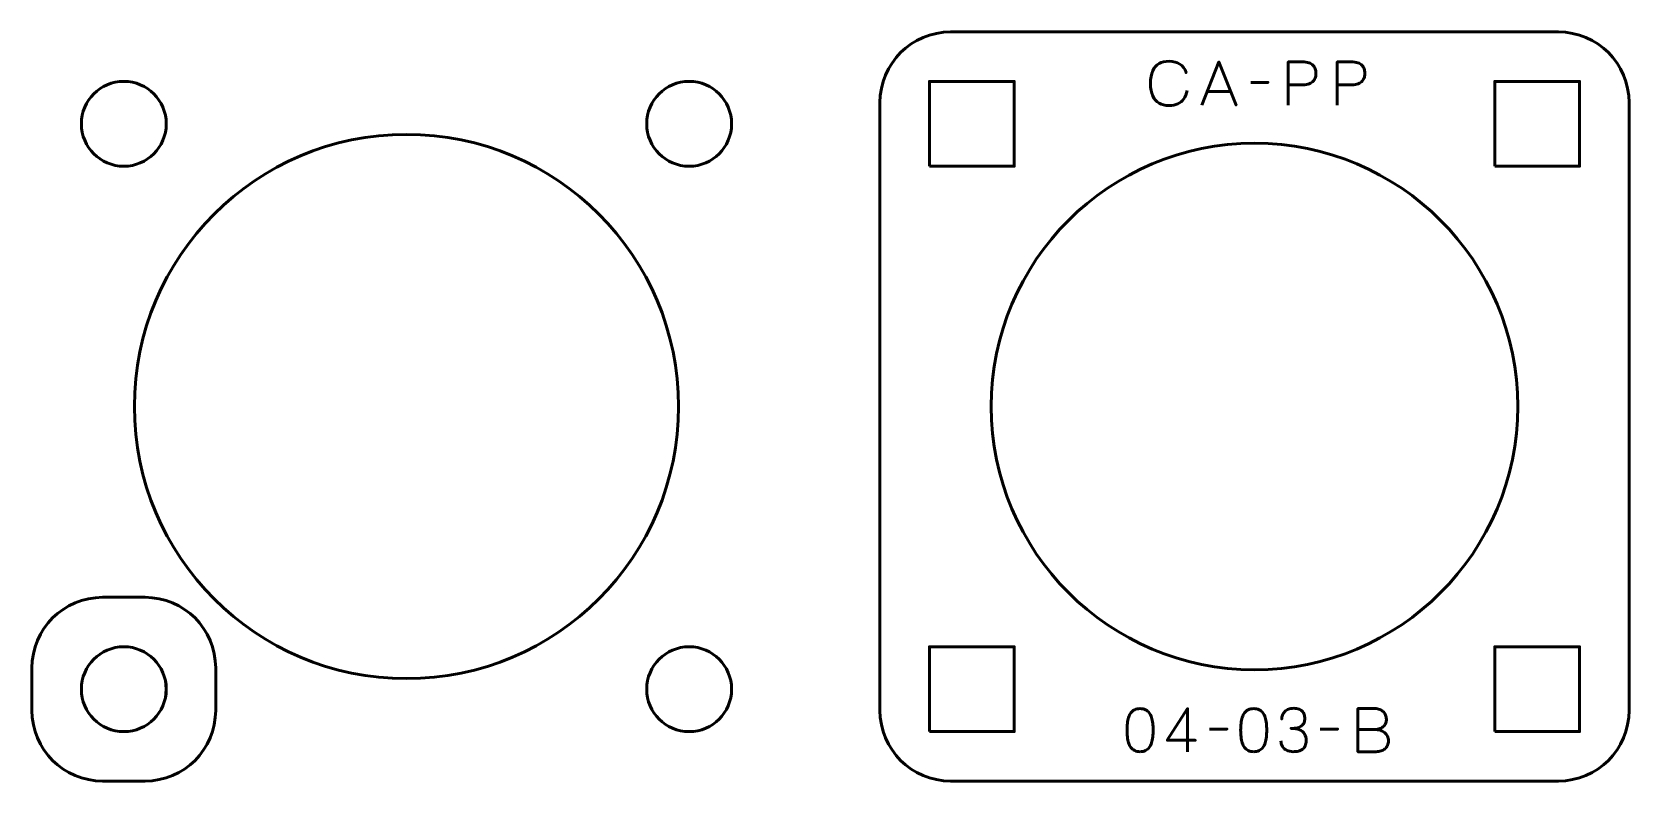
# Model space of a CAD drawing. Header units: centimetres. Extents: x -15.2 to 3.8, y -37.5 to 7.8.
# Drawn here: x -13.15 to -1.85, y -10.5 to -5.2 of the extents above; entities that cross this region are included whole.
import ezdxf

# ---------------------------------------------------------------- set-up
doc = ezdxf.new("R2010")
doc.units = ezdxf.units.CM
doc.header["$MEASUREMENT"] = 0
doc.layers.add('Layer 1', color=7, linetype='Continuous')

msp = doc.modelspace()

# ---------------------------------------------------------------- linework, layer by layer
at = {"layer": 'Layer 1', "color": 250, "lineweight": 53}
for points in [[(-6.8, -6.15), (-6.2, -6.15), (-6.2, -5.55), (-6.8, -5.55), (-6.8, -6.15)], [(-2.8, -6.15), (-2.2, -6.15), (-2.2, -5.55), (-2.8, -5.55), (-2.8, -6.15)], [(-6.8, -10.15), (-6.2, -10.15), (-6.2, -9.55), (-6.8, -9.55), (-6.8, -10.15)], [(-2.8, -10.15), (-2.2, -10.15), (-2.2, -9.55), (-2.8, -9.55), (-2.8, -10.15)]]:
    msp.add_lwpolyline(points, close=True, dxfattribs=at)
at = {"layer": 'Layer 1', "lineweight": 53}
for points, knots in [([(-6.64994, -5.19997), (-6.64994, -5.19997), (-2.35007, -5.19997), (-2.35007, -5.19997), (-2.35007, -5.19997), (-2.07293, -5.19997), (-1.84997, -5.42306), (-1.84997, -5.70006), (-1.84997, -5.70006), (-1.84997, -5.70006), (-1.84997, -9.99993), (-1.84997, -9.99993), (-1.84997, -9.99993), (-1.84997, -10.27707), (-2.07293, -10.50003), (-2.35007, -10.50003), (-2.35007, -10.50003), (-2.35007, -10.50003), (-6.64994, -10.50003), (-6.64994, -10.50003), (-6.64994, -10.50003), (-6.92694, -10.50003), (-7.15003, -10.27707), (-7.15003, -9.99993), (-7.15003, -9.99993), (-7.15003, -9.99993), (-7.15003, -5.70006), (-7.15003, -5.70006), (-7.15003, -5.70006), (-7.15003, -5.42306), (-6.92694, -5.19997), (-6.64994, -5.19997)], [0, 0, 0, 0, 0.125, 0.125, 0.125, 0.125, 0.25, 0.25, 0.25, 0.25, 0.375, 0.375, 0.375, 0.375, 0.5, 0.5, 0.5, 0.5, 0.625, 0.625, 0.625, 0.625, 0.75, 0.75, 0.75, 0.75, 0.875, 0.875, 0.875, 0.875, 1, 1, 1, 1]), ([(-12.19991, -5.85001), (-12.19991, -6.01578), (-12.33428, -6.15001), (-12.49991, -6.15001), (-12.49991, -6.15001), (-12.66568, -6.15001), (-12.79991, -6.01578), (-12.79991, -5.85001), (-12.79991, -5.85001), (-12.79991, -5.68434), (-12.66568, -5.55), (-12.49991, -5.55), (-12.49991, -5.55), (-12.33428, -5.55), (-12.19991, -5.68434), (-12.19991, -5.85001)], [0, 0, 0, 0, 0.25, 0.25, 0.25, 0.25, 0.5, 0.5, 0.5, 0.5, 0.75, 0.75, 0.75, 0.75, 1, 1, 1, 1]), ([(-8.20002, -5.85001), (-8.20002, -6.01578), (-8.33425, -6.15001), (-8.50002, -6.15001), (-8.50002, -6.15001), (-8.66569, -6.15001), (-8.80002, -6.01578), (-8.80002, -5.85001), (-8.80002, -5.85001), (-8.80002, -5.68434), (-8.66569, -5.55), (-8.50002, -5.55), (-8.50002, -5.55), (-8.33425, -5.55), (-8.20002, -5.68434), (-8.20002, -5.85001)], [0, 0, 0, 0, 0.25, 0.25, 0.25, 0.25, 0.5, 0.5, 0.5, 0.5, 0.75, 0.75, 0.75, 0.75, 1, 1, 1, 1]), ([(-12.64992, -9.19999), (-12.64992, -9.19999), (-12.34991, -9.19999), (-12.34991, -9.19999), (-12.34991, -9.19999), (-12.07295, -9.19999), (-11.84999, -9.42308), (-11.84999, -9.70008), (-11.84999, -9.70008), (-11.84999, -9.70008), (-11.84999, -10.00009), (-11.84999, -10.00009), (-11.84999, -10.00009), (-11.84999, -10.27705), (-12.07295, -10.50001), (-12.34991, -10.50001), (-12.34991, -10.50001), (-12.34991, -10.50001), (-12.64992, -10.50001), (-12.64992, -10.50001), (-12.64992, -10.50001), (-12.92692, -10.50001), (-13.15001, -10.27705), (-13.15001, -10.00009), (-13.15001, -10.00009), (-13.15001, -10.00009), (-13.15001, -9.70008), (-13.15001, -9.70008), (-13.15001, -9.70008), (-13.15001, -9.42308), (-12.92692, -9.19999), (-12.64992, -9.19999)], [0, 0, 0, 0, 0.125, 0.125, 0.125, 0.125, 0.25, 0.25, 0.25, 0.25, 0.375, 0.375, 0.375, 0.375, 0.5, 0.5, 0.5, 0.5, 0.625, 0.625, 0.625, 0.625, 0.75, 0.75, 0.75, 0.75, 0.875, 0.875, 0.875, 0.875, 1, 1, 1, 1]), ([(-12.19998, -9.85001), (-12.19998, -10.01579), (-12.33421, -10.15002), (-12.49998, -10.15002), (-12.49998, -10.15002), (-12.66565, -10.15002), (-12.79999, -10.01579), (-12.79999, -9.85001), (-12.79999, -9.85001), (-12.79999, -9.68435), (-12.66565, -9.55001), (-12.49998, -9.55001), (-12.49998, -9.55001), (-12.33421, -9.55001), (-12.19998, -9.68435), (-12.19998, -9.85001)], [0, 0, 0, 0, 0.25, 0.25, 0.25, 0.25, 0.5, 0.5, 0.5, 0.5, 0.75, 0.75, 0.75, 0.75, 1, 1, 1, 1]), ([(-12.19991, -9.85), (-12.19991, -10.01567), (-12.33428, -10.15), (-12.49991, -10.15), (-12.49991, -10.15), (-12.66568, -10.15), (-12.79991, -10.01567), (-12.79991, -9.85), (-12.79991, -9.85), (-12.79991, -9.68437), (-12.66568, -9.55), (-12.49991, -9.55), (-12.49991, -9.55), (-12.33428, -9.55), (-12.19991, -9.68437), (-12.19991, -9.85)], [0, 0, 0, 0, 0.25, 0.25, 0.25, 0.25, 0.5, 0.5, 0.5, 0.5, 0.75, 0.75, 0.75, 0.75, 1, 1, 1, 1]), ([(-8.20002, -9.85), (-8.20002, -10.01567), (-8.33425, -10.15), (-8.50002, -10.15), (-8.50002, -10.15), (-8.66569, -10.15), (-8.80002, -10.01567), (-8.80002, -9.85), (-8.80002, -9.85), (-8.80002, -9.68437), (-8.66569, -9.55), (-8.50002, -9.55), (-8.50002, -9.55), (-8.33425, -9.55), (-8.20002, -9.68437), (-8.20002, -9.85)], [0, 0, 0, 0, 0.25, 0.25, 0.25, 0.25, 0.5, 0.5, 0.5, 0.5, 0.75, 0.75, 0.75, 0.75, 1, 1, 1, 1])]:
    msp.add_open_spline(points, degree=3, knots=knots, dxfattribs=at)
at = {"layer": 'Layer 1', "color": 30, "lineweight": 53}
for points, knots in [([(-4.97688, -5.61445), (-4.9814, -5.63865), (-4.9893, -5.65862), (-5.00038, -5.67428), (-5.00038, -5.67428), (-5.01152, -5.68988), (-5.02578, -5.70145), (-5.04313, -5.709), (-5.04313, -5.709), (-5.06042, -5.71655), (-5.08074, -5.72036), (-5.10388, -5.72029), (-5.10388, -5.72029), (-5.13203, -5.72036), (-5.15595, -5.71492), (-5.17557, -5.70385), (-5.17557, -5.70385), (-5.19518, -5.69284), (-5.21014, -5.67584), (-5.22044, -5.65277), (-5.22044, -5.65277), (-5.23074, -5.62969), (-5.23589, -5.60013), (-5.23596, -5.56408), (-5.23596, -5.56408), (-5.23589, -5.52817), (-5.23074, -5.49867), (-5.22044, -5.4756), (-5.22044, -5.4756), (-5.21014, -5.45253), (-5.19518, -5.43546), (-5.17557, -5.42438), (-5.17557, -5.42438), (-5.15595, -5.4133), (-5.13203, -5.4078), (-5.10388, -5.40787), (-5.10388, -5.40787), (-5.07375, -5.4078), (-5.0485, -5.41422), (-5.02818, -5.42713), (-5.02818, -5.42713), (-5.00793, -5.44004), (-4.99304, -5.46001), (-4.98366, -5.48703), (-4.98366, -5.48703), (-4.99304, -5.46001), (-5.00793, -5.44004), (-5.02818, -5.42713), (-5.02818, -5.42713), (-5.0485, -5.41422), (-5.07375, -5.4078), (-5.10388, -5.40787), (-5.10388, -5.40787), (-5.13203, -5.4078), (-5.15595, -5.4133), (-5.17557, -5.42438), (-5.17557, -5.42438), (-5.19518, -5.43546), (-5.21014, -5.45253), (-5.22044, -5.4756), (-5.22044, -5.4756), (-5.23074, -5.49867), (-5.23589, -5.52817), (-5.23596, -5.56408), (-5.23596, -5.56408), (-5.23589, -5.60013), (-5.23074, -5.62969), (-5.22044, -5.65277), (-5.22044, -5.65277), (-5.21014, -5.67584), (-5.19518, -5.69284), (-5.17557, -5.70385), (-5.17557, -5.70385), (-5.15595, -5.71492), (-5.13203, -5.72036), (-5.10388, -5.72029), (-5.10388, -5.72029), (-5.08074, -5.72036), (-5.06042, -5.71655), (-5.04313, -5.709), (-5.04313, -5.709), (-5.02578, -5.70145), (-5.01152, -5.68988), (-5.00038, -5.67428), (-5.00038, -5.67428), (-4.9893, -5.65862), (-4.9814, -5.63865), (-4.97688, -5.61445)], [0, 0, 0, 0, 0.04545455, 0.04545455, 0.04545455, 0.04545455, 0.09090909, 0.09090909, 0.09090909, 0.09090909, 0.13636364, 0.13636364, 0.13636364, 0.13636364, 0.18181818, 0.18181818, 0.18181818, 0.18181818, 0.22727273, 0.22727273, 0.22727273, 0.22727273, 0.27272727, 0.27272727, 0.27272727, 0.27272727, 0.31818182, 0.31818182, 0.31818182, 0.31818182, 0.36363636, 0.36363636, 0.36363636, 0.36363636, 0.40909091, 0.40909091, 0.40909091, 0.40909091, 0.45454545, 0.45454545, 0.45454545, 0.45454545, 0.5, 0.5, 0.5, 0.5, 0.54545455, 0.54545455, 0.54545455, 0.54545455, 0.59090909, 0.59090909, 0.59090909, 0.59090909, 0.63636364, 0.63636364, 0.63636364, 0.63636364, 0.68181818, 0.68181818, 0.68181818, 0.68181818, 0.72727273, 0.72727273, 0.72727273, 0.72727273, 0.77272727, 0.77272727, 0.77272727, 0.77272727, 0.81818182, 0.81818182, 0.81818182, 0.81818182, 0.86363636, 0.86363636, 0.86363636, 0.86363636, 0.90909091, 0.90909091, 0.90909091, 0.90909091, 0.95454545, 0.95454545, 0.95454545, 0.95454545, 1, 1, 1, 1]), ([(-4.87274, -5.7169), (-4.87274, -5.7169), (-4.75167, -5.41168), (-4.75167, -5.41168), (-4.75167, -5.41168), (-4.75167, -5.41168), (-4.63017, -5.7169), (-4.63017, -5.7169), (-4.63017, -5.7169), (-4.63017, -5.7169), (-4.75167, -5.41168), (-4.75167, -5.41168), (-4.75167, -5.41168), (-4.75167, -5.41168), (-4.87274, -5.7169), (-4.87274, -5.7169)], [0, 0, 0, 0, 0.25, 0.25, 0.25, 0.25, 0.5, 0.5, 0.5, 0.5, 0.75, 0.75, 0.75, 0.75, 1, 1, 1, 1]), ([(-4.26103, -5.7169), (-4.26103, -5.7169), (-4.26103, -5.41168), (-4.26103, -5.41168), (-4.26103, -5.41168), (-4.26103, -5.41168), (-4.16366, -5.41168), (-4.16366, -5.41168), (-4.16366, -5.41168), (-4.14419, -5.41175), (-4.12818, -5.41394), (-4.11555, -5.41817), (-4.11555, -5.41817), (-4.10299, -5.42233), (-4.09311, -5.42812), (-4.08598, -5.43546), (-4.08598, -5.43546), (-4.07886, -5.44272), (-4.07378, -5.45105), (-4.07067, -5.46043), (-4.07067, -5.46043), (-4.06764, -5.46982), (-4.06588, -5.47962), (-4.06545, -5.49), (-4.06545, -5.49), (-4.06496, -5.50037), (-4.06616, -5.51053), (-4.06898, -5.5204), (-4.06898, -5.5204), (-4.07187, -5.53028), (-4.07674, -5.53924), (-4.08373, -5.54729), (-4.08373, -5.54729), (-4.09064, -5.55533), (-4.10002, -5.56175), (-4.11181, -5.56648), (-4.11181, -5.56648), (-4.12359, -5.57127), (-4.13819, -5.57367), (-4.15562, -5.57381), (-4.15562, -5.57381), (-4.15562, -5.57381), (-4.26103, -5.57381), (-4.26103, -5.57381), (-4.26103, -5.57381), (-4.26103, -5.57381), (-4.15562, -5.57381), (-4.15562, -5.57381), (-4.15562, -5.57381), (-4.13855, -5.57367), (-4.12408, -5.57127), (-4.11237, -5.56648), (-4.11237, -5.56648), (-4.10059, -5.56175), (-4.0912, -5.55533), (-4.08415, -5.54729), (-4.08415, -5.54729), (-4.07716, -5.53924), (-4.07215, -5.53028), (-4.06919, -5.5204), (-4.06919, -5.5204), (-4.06623, -5.51053), (-4.06496, -5.50037), (-4.06545, -5.49), (-4.06545, -5.49), (-4.06588, -5.47962), (-4.06764, -5.46982), (-4.07081, -5.46043), (-4.07081, -5.46043), (-4.07392, -5.45105), (-4.07914, -5.44272), (-4.08627, -5.43546), (-4.08627, -5.43546), (-4.09346, -5.42812), (-4.10334, -5.42233), (-4.1159, -5.41817), (-4.1159, -5.41817), (-4.12853, -5.41394), (-4.1444, -5.41175), (-4.16366, -5.41168), (-4.16366, -5.41168), (-4.16366, -5.41168), (-4.26103, -5.41168), (-4.26103, -5.41168), (-4.26103, -5.41168), (-4.26103, -5.41168), (-4.26103, -5.7169), (-4.26103, -5.7169)], [0, 0, 0, 0, 0.04545455, 0.04545455, 0.04545455, 0.04545455, 0.09090909, 0.09090909, 0.09090909, 0.09090909, 0.13636364, 0.13636364, 0.13636364, 0.13636364, 0.18181818, 0.18181818, 0.18181818, 0.18181818, 0.22727273, 0.22727273, 0.22727273, 0.22727273, 0.27272727, 0.27272727, 0.27272727, 0.27272727, 0.31818182, 0.31818182, 0.31818182, 0.31818182, 0.36363636, 0.36363636, 0.36363636, 0.36363636, 0.40909091, 0.40909091, 0.40909091, 0.40909091, 0.45454545, 0.45454545, 0.45454545, 0.45454545, 0.5, 0.5, 0.5, 0.5, 0.54545455, 0.54545455, 0.54545455, 0.54545455, 0.59090909, 0.59090909, 0.59090909, 0.59090909, 0.63636364, 0.63636364, 0.63636364, 0.63636364, 0.68181818, 0.68181818, 0.68181818, 0.68181818, 0.72727273, 0.72727273, 0.72727273, 0.72727273, 0.77272727, 0.77272727, 0.77272727, 0.77272727, 0.81818182, 0.81818182, 0.81818182, 0.81818182, 0.86363636, 0.86363636, 0.86363636, 0.86363636, 0.90909091, 0.90909091, 0.90909091, 0.90909091, 0.95454545, 0.95454545, 0.95454545, 0.95454545, 1, 1, 1, 1]), ([(-3.91475, -5.7169), (-3.91475, -5.7169), (-3.91475, -5.41168), (-3.91475, -5.41168), (-3.91475, -5.41168), (-3.91475, -5.41168), (-3.81738, -5.41168), (-3.81738, -5.41168), (-3.81738, -5.41168), (-3.79791, -5.41175), (-3.7819, -5.41394), (-3.76927, -5.41817), (-3.76927, -5.41817), (-3.75671, -5.42233), (-3.74683, -5.42812), (-3.7397, -5.43546), (-3.7397, -5.43546), (-3.73258, -5.44272), (-3.7275, -5.45105), (-3.72439, -5.46043), (-3.72439, -5.46043), (-3.72136, -5.46982), (-3.7196, -5.47962), (-3.71917, -5.49), (-3.71917, -5.49), (-3.71868, -5.50037), (-3.71988, -5.51053), (-3.7227, -5.5204), (-3.7227, -5.5204), (-3.72559, -5.53028), (-3.73046, -5.53924), (-3.73745, -5.54729), (-3.73745, -5.54729), (-3.74436, -5.55533), (-3.75374, -5.56175), (-3.76553, -5.56648), (-3.76553, -5.56648), (-3.77731, -5.57127), (-3.79191, -5.57367), (-3.80934, -5.57381), (-3.80934, -5.57381), (-3.80934, -5.57381), (-3.91475, -5.57381), (-3.91475, -5.57381), (-3.91475, -5.57381), (-3.91475, -5.57381), (-3.80934, -5.57381), (-3.80934, -5.57381), (-3.80934, -5.57381), (-3.79227, -5.57367), (-3.7778, -5.57127), (-3.76609, -5.56648), (-3.76609, -5.56648), (-3.75431, -5.56175), (-3.74492, -5.55533), (-3.73787, -5.54729), (-3.73787, -5.54729), (-3.73088, -5.53924), (-3.72587, -5.53028), (-3.72291, -5.5204), (-3.72291, -5.5204), (-3.71995, -5.51053), (-3.71868, -5.50037), (-3.71917, -5.49), (-3.71917, -5.49), (-3.7196, -5.47962), (-3.72136, -5.46982), (-3.72453, -5.46043), (-3.72453, -5.46043), (-3.72764, -5.45105), (-3.73286, -5.44272), (-3.73999, -5.43546), (-3.73999, -5.43546), (-3.74718, -5.42812), (-3.75706, -5.42233), (-3.76962, -5.41817), (-3.76962, -5.41817), (-3.78225, -5.41394), (-3.79812, -5.41175), (-3.81738, -5.41168), (-3.81738, -5.41168), (-3.81738, -5.41168), (-3.91475, -5.41168), (-3.91475, -5.41168), (-3.91475, -5.41168), (-3.91475, -5.41168), (-3.91475, -5.7169), (-3.91475, -5.7169)], [0, 0, 0, 0, 0.04545455, 0.04545455, 0.04545455, 0.04545455, 0.09090909, 0.09090909, 0.09090909, 0.09090909, 0.13636364, 0.13636364, 0.13636364, 0.13636364, 0.18181818, 0.18181818, 0.18181818, 0.18181818, 0.22727273, 0.22727273, 0.22727273, 0.22727273, 0.27272727, 0.27272727, 0.27272727, 0.27272727, 0.31818182, 0.31818182, 0.31818182, 0.31818182, 0.36363636, 0.36363636, 0.36363636, 0.36363636, 0.40909091, 0.40909091, 0.40909091, 0.40909091, 0.45454545, 0.45454545, 0.45454545, 0.45454545, 0.5, 0.5, 0.5, 0.5, 0.54545455, 0.54545455, 0.54545455, 0.54545455, 0.59090909, 0.59090909, 0.59090909, 0.59090909, 0.63636364, 0.63636364, 0.63636364, 0.63636364, 0.68181818, 0.68181818, 0.68181818, 0.68181818, 0.72727273, 0.72727273, 0.72727273, 0.72727273, 0.77272727, 0.77272727, 0.77272727, 0.77272727, 0.81818182, 0.81818182, 0.81818182, 0.81818182, 0.86363636, 0.86363636, 0.86363636, 0.86363636, 0.90909091, 0.90909091, 0.90909091, 0.90909091, 0.95454545, 0.95454545, 0.95454545, 0.95454545, 1, 1, 1, 1]), ([(-4.83464, -5.6208), (-4.83464, -5.6208), (-4.6687, -5.6208), (-4.6687, -5.6208), (-4.6687, -5.6208), (-4.6687, -5.6208), (-4.83464, -5.6208), (-4.83464, -5.6208)], [0, 0, 0, 0, 0.5, 0.5, 0.5, 0.5, 1, 1, 1, 1]), ([(-4.52688, -5.5573), (-4.52688, -5.5573), (-4.40369, -5.5573), (-4.40369, -5.5573), (-4.40369, -5.5573), (-4.40369, -5.5573), (-4.52688, -5.5573), (-4.52688, -5.5573)], [0, 0, 0, 0, 0.5, 0.5, 0.5, 0.5, 1, 1, 1, 1]), ([(-5.30961, -10.29221), (-5.2948, -10.29214), (-5.28203, -10.28953), (-5.27137, -10.28445), (-5.27137, -10.28445), (-5.26079, -10.27937), (-5.25197, -10.2721), (-5.24492, -10.26286), (-5.24492, -10.26286), (-5.23793, -10.25355), (-5.23243, -10.24254), (-5.22834, -10.22984), (-5.22834, -10.22984), (-5.22431, -10.21714), (-5.22142, -10.20324), (-5.2198, -10.188), (-5.2198, -10.188), (-5.2181, -10.17276), (-5.21726, -10.15674), (-5.21733, -10.13981), (-5.21733, -10.13981), (-5.21726, -10.12295), (-5.2181, -10.10693), (-5.2198, -10.09176), (-5.2198, -10.09176), (-5.22142, -10.07659), (-5.22431, -10.06262), (-5.22834, -10.04992), (-5.22834, -10.04992), (-5.23243, -10.03729), (-5.23793, -10.02629), (-5.24492, -10.0169), (-5.24492, -10.0169), (-5.25197, -10.00759), (-5.26079, -10.00032), (-5.27137, -9.99524), (-5.27137, -9.99524), (-5.28203, -9.99009), (-5.2948, -9.98748), (-5.30961, -9.98741), (-5.30961, -9.98741), (-5.32443, -9.98748), (-5.3372, -9.99009), (-5.34786, -9.99524), (-5.34786, -9.99524), (-5.35844, -10.00032), (-5.36726, -10.00759), (-5.37431, -10.0169), (-5.37431, -10.0169), (-5.3813, -10.02629), (-5.3868, -10.03729), (-5.39089, -10.04992), (-5.39089, -10.04992), (-5.39492, -10.06262), (-5.39781, -10.07659), (-5.39943, -10.09176), (-5.39943, -10.09176), (-5.40112, -10.10693), (-5.40197, -10.12295), (-5.4019, -10.13981), (-5.4019, -10.13981), (-5.40197, -10.15674), (-5.40112, -10.17276), (-5.39943, -10.188), (-5.39943, -10.188), (-5.39781, -10.20324), (-5.39492, -10.21714), (-5.39089, -10.22984), (-5.39089, -10.22984), (-5.3868, -10.24254), (-5.3813, -10.25355), (-5.37431, -10.26286), (-5.37431, -10.26286), (-5.36726, -10.2721), (-5.35844, -10.27937), (-5.34786, -10.28445), (-5.34786, -10.28445), (-5.3372, -10.28953), (-5.32443, -10.29214), (-5.30961, -10.29221)], [0, 0, 0, 0, 0.05, 0.05, 0.05, 0.05, 0.1, 0.1, 0.1, 0.1, 0.15, 0.15, 0.15, 0.15, 0.2, 0.2, 0.2, 0.2, 0.25, 0.25, 0.25, 0.25, 0.3, 0.3, 0.3, 0.3, 0.35, 0.35, 0.35, 0.35, 0.4, 0.4, 0.4, 0.4, 0.45, 0.45, 0.45, 0.45, 0.5, 0.5, 0.5, 0.5, 0.55, 0.55, 0.55, 0.55, 0.6, 0.6, 0.6, 0.6, 0.65, 0.65, 0.65, 0.65, 0.7, 0.7, 0.7, 0.7, 0.75, 0.75, 0.75, 0.75, 0.8, 0.8, 0.8, 0.8, 0.85, 0.85, 0.85, 0.85, 0.9, 0.9, 0.9, 0.9, 0.95, 0.95, 0.95, 0.95, 1, 1, 1, 1]), ([(-5.30961, -10.29221), (-5.2948, -10.29214), (-5.28203, -10.28953), (-5.27137, -10.28445), (-5.27137, -10.28445), (-5.26079, -10.27937), (-5.25197, -10.2721), (-5.24492, -10.26286), (-5.24492, -10.26286), (-5.23793, -10.25355), (-5.23243, -10.24254), (-5.22834, -10.22984), (-5.22834, -10.22984), (-5.22431, -10.21714), (-5.22142, -10.20324), (-5.2198, -10.188), (-5.2198, -10.188), (-5.2181, -10.17276), (-5.21726, -10.15674), (-5.21733, -10.13981), (-5.21733, -10.13981), (-5.21726, -10.12295), (-5.2181, -10.10693), (-5.2198, -10.09176), (-5.2198, -10.09176), (-5.22142, -10.07659), (-5.22431, -10.06262), (-5.22834, -10.04992), (-5.22834, -10.04992), (-5.23243, -10.03729), (-5.23793, -10.02629), (-5.24492, -10.0169), (-5.24492, -10.0169), (-5.25197, -10.00759), (-5.26079, -10.00032), (-5.27137, -9.99524), (-5.27137, -9.99524), (-5.28203, -9.99009), (-5.2948, -9.98748), (-5.30961, -9.98741), (-5.30961, -9.98741), (-5.32443, -9.98748), (-5.3372, -9.99009), (-5.34786, -9.99524), (-5.34786, -9.99524), (-5.35844, -10.00032), (-5.36726, -10.00759), (-5.37431, -10.0169), (-5.37431, -10.0169), (-5.3813, -10.02629), (-5.3868, -10.03729), (-5.39089, -10.04992), (-5.39089, -10.04992), (-5.39492, -10.06262), (-5.39781, -10.07659), (-5.39943, -10.09176), (-5.39943, -10.09176), (-5.40112, -10.10693), (-5.40197, -10.12295), (-5.4019, -10.13981), (-5.4019, -10.13981), (-5.40197, -10.15674), (-5.40112, -10.17276), (-5.39943, -10.188), (-5.39943, -10.188), (-5.39781, -10.20324), (-5.39492, -10.21714), (-5.39089, -10.22984), (-5.39089, -10.22984), (-5.3868, -10.24254), (-5.3813, -10.25355), (-5.37431, -10.26286), (-5.37431, -10.26286), (-5.36726, -10.2721), (-5.35844, -10.27937), (-5.34786, -10.28445), (-5.34786, -10.28445), (-5.3372, -10.28953), (-5.32443, -10.29214), (-5.30961, -10.29221)], [0, 0, 0, 0, 0.05, 0.05, 0.05, 0.05, 0.1, 0.1, 0.1, 0.1, 0.15, 0.15, 0.15, 0.15, 0.2, 0.2, 0.2, 0.2, 0.25, 0.25, 0.25, 0.25, 0.3, 0.3, 0.3, 0.3, 0.35, 0.35, 0.35, 0.35, 0.4, 0.4, 0.4, 0.4, 0.45, 0.45, 0.45, 0.45, 0.5, 0.5, 0.5, 0.5, 0.55, 0.55, 0.55, 0.55, 0.6, 0.6, 0.6, 0.6, 0.65, 0.65, 0.65, 0.65, 0.7, 0.7, 0.7, 0.7, 0.75, 0.75, 0.75, 0.75, 0.8, 0.8, 0.8, 0.8, 0.85, 0.85, 0.85, 0.85, 0.9, 0.9, 0.9, 0.9, 0.95, 0.95, 0.95, 0.95, 1, 1, 1, 1]), ([(-4.97307, -10.29221), (-4.97307, -10.29221), (-4.97307, -9.98699), (-4.97307, -9.98699), (-4.97307, -9.98699), (-4.97307, -9.98699), (-5.117, -10.21093), (-5.117, -10.21093), (-5.117, -10.21093), (-5.117, -10.21093), (-4.91888, -10.21093), (-4.91888, -10.21093), (-4.91888, -10.21093), (-4.91888, -10.21093), (-5.117, -10.21093), (-5.117, -10.21093), (-5.117, -10.21093), (-5.117, -10.21093), (-4.97307, -9.98699), (-4.97307, -9.98699), (-4.97307, -9.98699), (-4.97307, -9.98699), (-4.97307, -10.29221), (-4.97307, -10.29221)], [0, 0, 0, 0, 0.16666667, 0.16666667, 0.16666667, 0.16666667, 0.33333333, 0.33333333, 0.33333333, 0.33333333, 0.5, 0.5, 0.5, 0.5, 0.66666667, 0.66666667, 0.66666667, 0.66666667, 0.83333333, 0.83333333, 0.83333333, 0.83333333, 1, 1, 1, 1]), ([(-4.50571, -10.29221), (-4.4909, -10.29214), (-4.47813, -10.28953), (-4.46747, -10.28445), (-4.46747, -10.28445), (-4.45689, -10.27937), (-4.44807, -10.2721), (-4.44102, -10.26286), (-4.44102, -10.26286), (-4.43403, -10.25355), (-4.42853, -10.24254), (-4.42444, -10.22984), (-4.42444, -10.22984), (-4.42041, -10.21714), (-4.41752, -10.20324), (-4.4159, -10.188), (-4.4159, -10.188), (-4.4142, -10.17276), (-4.41336, -10.15674), (-4.41343, -10.13981), (-4.41343, -10.13981), (-4.41336, -10.12295), (-4.4142, -10.10693), (-4.4159, -10.09176), (-4.4159, -10.09176), (-4.41752, -10.07659), (-4.42041, -10.06262), (-4.42444, -10.04992), (-4.42444, -10.04992), (-4.42853, -10.03729), (-4.43403, -10.02629), (-4.44102, -10.0169), (-4.44102, -10.0169), (-4.44807, -10.00759), (-4.45689, -10.00032), (-4.46747, -9.99524), (-4.46747, -9.99524), (-4.47813, -9.99009), (-4.4909, -9.98748), (-4.50571, -9.98741), (-4.50571, -9.98741), (-4.52053, -9.98748), (-4.5333, -9.99009), (-4.54396, -9.99524), (-4.54396, -9.99524), (-4.55454, -10.00032), (-4.56336, -10.00759), (-4.57041, -10.0169), (-4.57041, -10.0169), (-4.5774, -10.02629), (-4.5829, -10.03729), (-4.58699, -10.04992), (-4.58699, -10.04992), (-4.59102, -10.06262), (-4.59391, -10.07659), (-4.59553, -10.09176), (-4.59553, -10.09176), (-4.59722, -10.10693), (-4.59807, -10.12295), (-4.598, -10.13981), (-4.598, -10.13981), (-4.59807, -10.15674), (-4.59722, -10.17276), (-4.59553, -10.188), (-4.59553, -10.188), (-4.59391, -10.20324), (-4.59102, -10.21714), (-4.58699, -10.22984), (-4.58699, -10.22984), (-4.5829, -10.24254), (-4.5774, -10.25355), (-4.57041, -10.26286), (-4.57041, -10.26286), (-4.56336, -10.2721), (-4.55454, -10.27937), (-4.54396, -10.28445), (-4.54396, -10.28445), (-4.5333, -10.28953), (-4.52053, -10.29214), (-4.50571, -10.29221)], [0, 0, 0, 0, 0.05, 0.05, 0.05, 0.05, 0.1, 0.1, 0.1, 0.1, 0.15, 0.15, 0.15, 0.15, 0.2, 0.2, 0.2, 0.2, 0.25, 0.25, 0.25, 0.25, 0.3, 0.3, 0.3, 0.3, 0.35, 0.35, 0.35, 0.35, 0.4, 0.4, 0.4, 0.4, 0.45, 0.45, 0.45, 0.45, 0.5, 0.5, 0.5, 0.5, 0.55, 0.55, 0.55, 0.55, 0.6, 0.6, 0.6, 0.6, 0.65, 0.65, 0.65, 0.65, 0.7, 0.7, 0.7, 0.7, 0.75, 0.75, 0.75, 0.75, 0.8, 0.8, 0.8, 0.8, 0.85, 0.85, 0.85, 0.85, 0.9, 0.9, 0.9, 0.9, 0.95, 0.95, 0.95, 0.95, 1, 1, 1, 1]), ([(-4.50571, -10.29221), (-4.4909, -10.29214), (-4.47813, -10.28953), (-4.46747, -10.28445), (-4.46747, -10.28445), (-4.45689, -10.27937), (-4.44807, -10.2721), (-4.44102, -10.26286), (-4.44102, -10.26286), (-4.43403, -10.25355), (-4.42853, -10.24254), (-4.42444, -10.22984), (-4.42444, -10.22984), (-4.42041, -10.21714), (-4.41752, -10.20324), (-4.4159, -10.188), (-4.4159, -10.188), (-4.4142, -10.17276), (-4.41336, -10.15674), (-4.41343, -10.13981), (-4.41343, -10.13981), (-4.41336, -10.12295), (-4.4142, -10.10693), (-4.4159, -10.09176), (-4.4159, -10.09176), (-4.41752, -10.07659), (-4.42041, -10.06262), (-4.42444, -10.04992), (-4.42444, -10.04992), (-4.42853, -10.03729), (-4.43403, -10.02629), (-4.44102, -10.0169), (-4.44102, -10.0169), (-4.44807, -10.00759), (-4.45689, -10.00032), (-4.46747, -9.99524), (-4.46747, -9.99524), (-4.47813, -9.99009), (-4.4909, -9.98748), (-4.50571, -9.98741), (-4.50571, -9.98741), (-4.52053, -9.98748), (-4.5333, -9.99009), (-4.54396, -9.99524), (-4.54396, -9.99524), (-4.55454, -10.00032), (-4.56336, -10.00759), (-4.57041, -10.0169), (-4.57041, -10.0169), (-4.5774, -10.02629), (-4.5829, -10.03729), (-4.58699, -10.04992), (-4.58699, -10.04992), (-4.59102, -10.06262), (-4.59391, -10.07659), (-4.59553, -10.09176), (-4.59553, -10.09176), (-4.59722, -10.10693), (-4.59807, -10.12295), (-4.598, -10.13981), (-4.598, -10.13981), (-4.59807, -10.15674), (-4.59722, -10.17276), (-4.59553, -10.188), (-4.59553, -10.188), (-4.59391, -10.20324), (-4.59102, -10.21714), (-4.58699, -10.22984), (-4.58699, -10.22984), (-4.5829, -10.24254), (-4.5774, -10.25355), (-4.57041, -10.26286), (-4.57041, -10.26286), (-4.56336, -10.2721), (-4.55454, -10.27937), (-4.54396, -10.28445), (-4.54396, -10.28445), (-4.5333, -10.28953), (-4.52053, -10.29214), (-4.50571, -10.29221)], [0, 0, 0, 0, 0.05, 0.05, 0.05, 0.05, 0.1, 0.1, 0.1, 0.1, 0.15, 0.15, 0.15, 0.15, 0.2, 0.2, 0.2, 0.2, 0.25, 0.25, 0.25, 0.25, 0.3, 0.3, 0.3, 0.3, 0.35, 0.35, 0.35, 0.35, 0.4, 0.4, 0.4, 0.4, 0.45, 0.45, 0.45, 0.45, 0.5, 0.5, 0.5, 0.5, 0.55, 0.55, 0.55, 0.55, 0.6, 0.6, 0.6, 0.6, 0.65, 0.65, 0.65, 0.65, 0.7, 0.7, 0.7, 0.7, 0.75, 0.75, 0.75, 0.75, 0.8, 0.8, 0.8, 0.8, 0.85, 0.85, 0.85, 0.85, 0.9, 0.9, 0.9, 0.9, 0.95, 0.95, 0.95, 0.95, 1, 1, 1, 1]), ([(-4.3131, -10.21559), (-4.31303, -10.23083), (-4.3095, -10.24409), (-4.30252, -10.25559), (-4.30252, -10.25559), (-4.29553, -10.26702), (-4.28558, -10.27598), (-4.2726, -10.2824), (-4.2726, -10.2824), (-4.25962, -10.28882), (-4.24403, -10.29207), (-4.22589, -10.29221), (-4.22589, -10.29221), (-4.21228, -10.29221), (-4.19993, -10.2908), (-4.18871, -10.28784), (-4.18871, -10.28784), (-4.17756, -10.28487), (-4.16797, -10.28029), (-4.15985, -10.27401), (-4.15985, -10.27401), (-4.15174, -10.26773), (-4.14553, -10.25961), (-4.14109, -10.24974), (-4.14109, -10.24974), (-4.13671, -10.23979), (-4.13453, -10.22786), (-4.13446, -10.21389), (-4.13446, -10.21389), (-4.13438, -10.19527), (-4.13819, -10.17953), (-4.14574, -10.16676), (-4.14574, -10.16676), (-4.15329, -10.15399), (-4.16501, -10.1444), (-4.18074, -10.13784), (-4.18074, -10.13784), (-4.19647, -10.13127), (-4.21665, -10.12796), (-4.24113, -10.12796), (-4.24113, -10.12796), (-4.22286, -10.12803), (-4.20755, -10.12634), (-4.19506, -10.12288), (-4.19506, -10.12288), (-4.18264, -10.11942), (-4.1727, -10.11455), (-4.16522, -10.1082), (-4.16522, -10.1082), (-4.15774, -10.10192), (-4.15231, -10.09444), (-4.14906, -10.08584), (-4.14906, -10.08584), (-4.14574, -10.0773), (-4.14412, -10.06792), (-4.14419, -10.05769), (-4.14419, -10.05769), (-4.14412, -10.04745), (-4.14553, -10.038), (-4.14835, -10.02925), (-4.14835, -10.02925), (-4.15111, -10.0205), (-4.15562, -10.01281), (-4.16176, -10.00625), (-4.16176, -10.00625), (-4.1679, -9.99969), (-4.17601, -9.99454), (-4.18596, -9.99087), (-4.18596, -9.99087), (-4.19598, -9.9872), (-4.20819, -9.98537), (-4.22251, -9.9853), (-4.22251, -9.9853), (-4.23676, -9.98537), (-4.24925, -9.98748), (-4.25983, -9.99158), (-4.25983, -9.99158), (-4.27049, -9.99567), (-4.27923, -10.00124), (-4.28629, -10.00837), (-4.28629, -10.00837), (-4.29327, -10.01549), (-4.2985, -10.02361), (-4.30195, -10.03278), (-4.30195, -10.03278), (-4.30548, -10.04195), (-4.30717, -10.05169), (-4.30717, -10.06192), (-4.30717, -10.06192), (-4.30717, -10.05169), (-4.30548, -10.04195), (-4.30195, -10.03278), (-4.30195, -10.03278), (-4.2985, -10.02361), (-4.29327, -10.01549), (-4.28629, -10.00837), (-4.28629, -10.00837), (-4.27923, -10.00124), (-4.27049, -9.99567), (-4.25983, -9.99158), (-4.25983, -9.99158), (-4.24925, -9.98748), (-4.23676, -9.98537), (-4.22251, -9.9853), (-4.22251, -9.9853), (-4.20819, -9.98537), (-4.19598, -9.9872), (-4.18596, -9.99087), (-4.18596, -9.99087), (-4.17601, -9.99454), (-4.1679, -9.99969), (-4.16176, -10.00625), (-4.16176, -10.00625), (-4.15562, -10.01281), (-4.15111, -10.0205), (-4.14835, -10.02925), (-4.14835, -10.02925), (-4.14553, -10.038), (-4.14412, -10.04745), (-4.14419, -10.05769), (-4.14419, -10.05769), (-4.14412, -10.06792), (-4.14574, -10.0773), (-4.14906, -10.08584), (-4.14906, -10.08584), (-4.15231, -10.09444), (-4.15774, -10.10192), (-4.16522, -10.1082), (-4.16522, -10.1082), (-4.1727, -10.11455), (-4.18264, -10.11942), (-4.19506, -10.12288), (-4.19506, -10.12288), (-4.20755, -10.12634), (-4.22286, -10.12803), (-4.24113, -10.12796), (-4.24113, -10.12796), (-4.21665, -10.12796), (-4.19647, -10.13127), (-4.18074, -10.13784), (-4.18074, -10.13784), (-4.16501, -10.1444), (-4.15329, -10.15399), (-4.14574, -10.16676), (-4.14574, -10.16676), (-4.13819, -10.17953), (-4.13438, -10.19527), (-4.13446, -10.21389), (-4.13446, -10.21389), (-4.13453, -10.22786), (-4.13671, -10.23979), (-4.14109, -10.24974), (-4.14109, -10.24974), (-4.14553, -10.25961), (-4.15174, -10.26773), (-4.15985, -10.27401), (-4.15985, -10.27401), (-4.16797, -10.28029), (-4.17756, -10.28487), (-4.18871, -10.28784), (-4.18871, -10.28784), (-4.19993, -10.2908), (-4.21228, -10.29221), (-4.22589, -10.29221), (-4.22589, -10.29221), (-4.24403, -10.29207), (-4.25962, -10.28882), (-4.2726, -10.2824), (-4.2726, -10.2824), (-4.28558, -10.27598), (-4.29553, -10.26702), (-4.30252, -10.25559), (-4.30252, -10.25559), (-4.3095, -10.24409), (-4.31303, -10.23083), (-4.3131, -10.21559)], [0, 0, 0, 0, 0.02272727, 0.02272727, 0.02272727, 0.02272727, 0.04545455, 0.04545455, 0.04545455, 0.04545455, 0.06818182, 0.06818182, 0.06818182, 0.06818182, 0.09090909, 0.09090909, 0.09090909, 0.09090909, 0.11363636, 0.11363636, 0.11363636, 0.11363636, 0.13636364, 0.13636364, 0.13636364, 0.13636364, 0.15909091, 0.15909091, 0.15909091, 0.15909091, 0.18181818, 0.18181818, 0.18181818, 0.18181818, 0.20454545, 0.20454545, 0.20454545, 0.20454545, 0.22727273, 0.22727273, 0.22727273, 0.22727273, 0.25, 0.25, 0.25, 0.25, 0.27272727, 0.27272727, 0.27272727, 0.27272727, 0.29545455, 0.29545455, 0.29545455, 0.29545455, 0.31818182, 0.31818182, 0.31818182, 0.31818182, 0.34090909, 0.34090909, 0.34090909, 0.34090909, 0.36363636, 0.36363636, 0.36363636, 0.36363636, 0.38636364, 0.38636364, 0.38636364, 0.38636364, 0.40909091, 0.40909091, 0.40909091, 0.40909091, 0.43181818, 0.43181818, 0.43181818, 0.43181818, 0.45454545, 0.45454545, 0.45454545, 0.45454545, 0.47727273, 0.47727273, 0.47727273, 0.47727273, 0.5, 0.5, 0.5, 0.5, 0.52272727, 0.52272727, 0.52272727, 0.52272727, 0.54545455, 0.54545455, 0.54545455, 0.54545455, 0.56818182, 0.56818182, 0.56818182, 0.56818182, 0.59090909, 0.59090909, 0.59090909, 0.59090909, 0.61363636, 0.61363636, 0.61363636, 0.61363636, 0.63636364, 0.63636364, 0.63636364, 0.63636364, 0.65909091, 0.65909091, 0.65909091, 0.65909091, 0.68181818, 0.68181818, 0.68181818, 0.68181818, 0.70454545, 0.70454545, 0.70454545, 0.70454545, 0.72727273, 0.72727273, 0.72727273, 0.72727273, 0.75, 0.75, 0.75, 0.75, 0.77272727, 0.77272727, 0.77272727, 0.77272727, 0.79545455, 0.79545455, 0.79545455, 0.79545455, 0.81818182, 0.81818182, 0.81818182, 0.81818182, 0.84090909, 0.84090909, 0.84090909, 0.84090909, 0.86363636, 0.86363636, 0.86363636, 0.86363636, 0.88636364, 0.88636364, 0.88636364, 0.88636364, 0.90909091, 0.90909091, 0.90909091, 0.90909091, 0.93181818, 0.93181818, 0.93181818, 0.93181818, 0.95454545, 0.95454545, 0.95454545, 0.95454545, 0.97727273, 0.97727273, 0.97727273, 0.97727273, 1, 1, 1, 1]), ([(-3.7687, -10.13515), (-3.7687, -10.13515), (-3.65144, -10.13515), (-3.65144, -10.13515), (-3.65144, -10.13515), (-3.6362, -10.13508), (-3.62322, -10.13297), (-3.61228, -10.1288), (-3.61228, -10.1288), (-3.60141, -10.12471), (-3.5926, -10.11914), (-3.58575, -10.11215), (-3.58575, -10.11215), (-3.57891, -10.10517), (-3.57397, -10.09727), (-3.57086, -10.08852), (-3.57086, -10.08852), (-3.56783, -10.07984), (-3.56642, -10.07081), (-3.56677, -10.0615), (-3.56677, -10.0615), (-3.5672, -10.05218), (-3.56917, -10.04315), (-3.5727, -10.03433), (-3.5727, -10.03433), (-3.57616, -10.02551), (-3.58138, -10.01754), (-3.58822, -10.01041), (-3.58822, -10.01041), (-3.59506, -10.00329), (-3.6036, -9.99764), (-3.61397, -9.99348), (-3.61397, -9.99348), (-3.62435, -9.98925), (-3.63655, -9.98706), (-3.65059, -9.98699), (-3.65059, -9.98699), (-3.65059, -9.98699), (-3.7687, -9.98699), (-3.7687, -9.98699), (-3.7687, -9.98699), (-3.7687, -9.98699), (-3.7687, -10.29221), (-3.7687, -10.29221), (-3.7687, -10.29221), (-3.7687, -10.29221), (-3.63874, -10.29221), (-3.63874, -10.29221), (-3.63874, -10.29221), (-3.6266, -10.29221), (-3.61531, -10.29045), (-3.60487, -10.28699), (-3.60487, -10.28699), (-3.59443, -10.28346), (-3.58533, -10.27845), (-3.57743, -10.27175), (-3.57743, -10.27175), (-3.56959, -10.26512), (-3.56346, -10.25707), (-3.55908, -10.24755), (-3.55908, -10.24755), (-3.55471, -10.23802), (-3.55245, -10.22723), (-3.55238, -10.21516), (-3.55238, -10.21516), (-3.55266, -10.20303), (-3.5552, -10.19209), (-3.56007, -10.18229), (-3.56007, -10.18229), (-3.56494, -10.17248), (-3.57171, -10.16408), (-3.58046, -10.15703), (-3.58046, -10.15703), (-3.58921, -10.15004), (-3.59965, -10.14461), (-3.61165, -10.14087), (-3.61165, -10.14087), (-3.62364, -10.13713), (-3.6369, -10.13523), (-3.65144, -10.13515), (-3.65144, -10.13515), (-3.6369, -10.13523), (-3.62364, -10.13713), (-3.61165, -10.14087), (-3.61165, -10.14087), (-3.59965, -10.14461), (-3.58921, -10.15004), (-3.58046, -10.15703), (-3.58046, -10.15703), (-3.57171, -10.16408), (-3.56494, -10.17248), (-3.56007, -10.18229), (-3.56007, -10.18229), (-3.5552, -10.19209), (-3.55266, -10.20303), (-3.55238, -10.21516), (-3.55238, -10.21516), (-3.55245, -10.22723), (-3.55471, -10.23802), (-3.55908, -10.24755), (-3.55908, -10.24755), (-3.56346, -10.25707), (-3.56959, -10.26512), (-3.57743, -10.27175), (-3.57743, -10.27175), (-3.58533, -10.27845), (-3.59443, -10.28346), (-3.60487, -10.28699), (-3.60487, -10.28699), (-3.61531, -10.29045), (-3.6266, -10.29221), (-3.63874, -10.29221), (-3.63874, -10.29221), (-3.63874, -10.29221), (-3.7687, -10.29221), (-3.7687, -10.29221), (-3.7687, -10.29221), (-3.7687, -10.29221), (-3.7687, -9.98699), (-3.7687, -9.98699), (-3.7687, -9.98699), (-3.7687, -9.98699), (-3.65059, -9.98699), (-3.65059, -9.98699), (-3.65059, -9.98699), (-3.63655, -9.98706), (-3.62435, -9.98925), (-3.61397, -9.99348), (-3.61397, -9.99348), (-3.6036, -9.99764), (-3.59506, -10.00329), (-3.58822, -10.01041), (-3.58822, -10.01041), (-3.58138, -10.01754), (-3.57616, -10.02551), (-3.5727, -10.03433), (-3.5727, -10.03433), (-3.56917, -10.04315), (-3.5672, -10.05218), (-3.56677, -10.0615), (-3.56677, -10.0615), (-3.56642, -10.07081), (-3.56783, -10.07984), (-3.57086, -10.08852), (-3.57086, -10.08852), (-3.57397, -10.09727), (-3.57891, -10.10517), (-3.58575, -10.11215), (-3.58575, -10.11215), (-3.5926, -10.11914), (-3.60141, -10.12471), (-3.61228, -10.1288), (-3.61228, -10.1288), (-3.62322, -10.13297), (-3.6362, -10.13508), (-3.65144, -10.13515), (-3.65144, -10.13515), (-3.65144, -10.13515), (-3.7687, -10.13515), (-3.7687, -10.13515)], [0, 0, 0, 0, 0.025, 0.025, 0.025, 0.025, 0.05, 0.05, 0.05, 0.05, 0.075, 0.075, 0.075, 0.075, 0.1, 0.1, 0.1, 0.1, 0.125, 0.125, 0.125, 0.125, 0.15, 0.15, 0.15, 0.15, 0.175, 0.175, 0.175, 0.175, 0.2, 0.2, 0.2, 0.2, 0.225, 0.225, 0.225, 0.225, 0.25, 0.25, 0.25, 0.25, 0.275, 0.275, 0.275, 0.275, 0.3, 0.3, 0.3, 0.3, 0.325, 0.325, 0.325, 0.325, 0.35, 0.35, 0.35, 0.35, 0.375, 0.375, 0.375, 0.375, 0.4, 0.4, 0.4, 0.4, 0.425, 0.425, 0.425, 0.425, 0.45, 0.45, 0.45, 0.45, 0.475, 0.475, 0.475, 0.475, 0.5, 0.5, 0.5, 0.5, 0.525, 0.525, 0.525, 0.525, 0.55, 0.55, 0.55, 0.55, 0.575, 0.575, 0.575, 0.575, 0.6, 0.6, 0.6, 0.6, 0.625, 0.625, 0.625, 0.625, 0.65, 0.65, 0.65, 0.65, 0.675, 0.675, 0.675, 0.675, 0.7, 0.7, 0.7, 0.7, 0.725, 0.725, 0.725, 0.725, 0.75, 0.75, 0.75, 0.75, 0.775, 0.775, 0.775, 0.775, 0.8, 0.8, 0.8, 0.8, 0.825, 0.825, 0.825, 0.825, 0.85, 0.85, 0.85, 0.85, 0.875, 0.875, 0.875, 0.875, 0.9, 0.9, 0.9, 0.9, 0.925, 0.925, 0.925, 0.925, 0.95, 0.95, 0.95, 0.95, 0.975, 0.975, 0.975, 0.975, 1, 1, 1, 1]), ([(-4.81813, -10.13261), (-4.81813, -10.13261), (-4.69494, -10.13261), (-4.69494, -10.13261), (-4.69494, -10.13261), (-4.69494, -10.13261), (-4.81813, -10.13261), (-4.81813, -10.13261)], [0, 0, 0, 0, 0.5, 0.5, 0.5, 0.5, 1, 1, 1, 1]), ([(-4.03455, -10.13261), (-4.03455, -10.13261), (-3.91136, -10.13261), (-3.91136, -10.13261), (-3.91136, -10.13261), (-3.91136, -10.13261), (-4.03455, -10.13261), (-4.03455, -10.13261)], [0, 0, 0, 0, 0.5, 0.5, 0.5, 0.5, 1, 1, 1, 1])]:
    msp.add_open_spline(points, degree=3, knots=knots, dxfattribs=at)
at = {"layer": 'Layer 1', "color": 250, "lineweight": 53}
for points in [[(-12.425, -7.85), (-12.425, -6.78704), (-11.56296, -5.925), (-10.5, -5.925), (-10.5, -5.925), (-9.43704, -5.925), (-8.575, -6.78704), (-8.575, -7.85), (-8.575, -7.85), (-8.575, -8.91296), (-9.43704, -9.775), (-10.5, -9.775), (-10.5, -9.775), (-11.56296, -9.775), (-12.425, -8.91296), (-12.425, -7.85)], [(-6.3625, -7.85), (-6.3625, -6.82155), (-5.52845, -5.9875), (-4.5, -5.9875), (-4.5, -5.9875), (-3.47155, -5.9875), (-2.6375, -6.82155), (-2.6375, -7.85), (-2.6375, -7.85), (-2.6375, -8.87845), (-3.47155, -9.7125), (-4.5, -9.7125), (-4.5, -9.7125), (-5.52845, -9.7125), (-6.3625, -8.87845), (-6.3625, -7.85)]]:
    msp.add_open_spline(points, degree=3, knots=[0, 0, 0, 0, 0.25, 0.25, 0.25, 0.25, 0.5, 0.5, 0.5, 0.5, 0.75, 0.75, 0.75, 0.75, 1, 1, 1, 1], dxfattribs=at)

doc.saveas('drawing.dxf')
